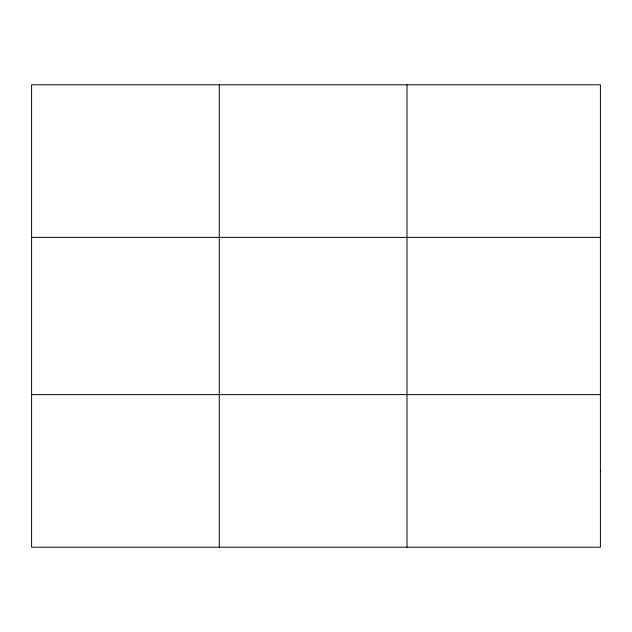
<?xml version="1.0" encoding="UTF-8"?>
<svg xmlns="http://www.w3.org/2000/svg" width="632" height="632" viewBox="0 0 632 632"><rect width="100%" height="100%" fill="white"/><g stroke="black" fill="none" stroke-linecap="round" stroke-linejoin="round"><path stroke-width="0.95" d="M219.304 84.791L219.304 547.209M407.008 84.791L407.008 547.209M31.6 237.387L600.4 237.387M31.6 394.613L600.4 394.613M600.4 470.911L600.4 547.209L31.6 547.209L31.6 84.791L600.4 84.791L600.4 470.911"/></g></svg>
